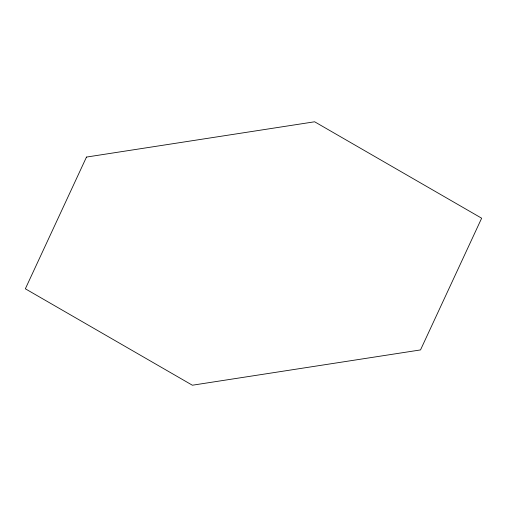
<?xml version="1.0" encoding="UTF-8"?>
<svg xmlns="http://www.w3.org/2000/svg" width="507" height="507" viewBox="0 0 507 507"><rect width="100%" height="100%" fill="white"/><g stroke="black" fill="none" stroke-linecap="round" stroke-linejoin="round"><path stroke-width="0.76" d="M86.482 157.075L25.35 288.794L192.368 385.219L420.518 349.925L481.65 218.206L314.632 121.781L86.482 157.075"/></g></svg>
